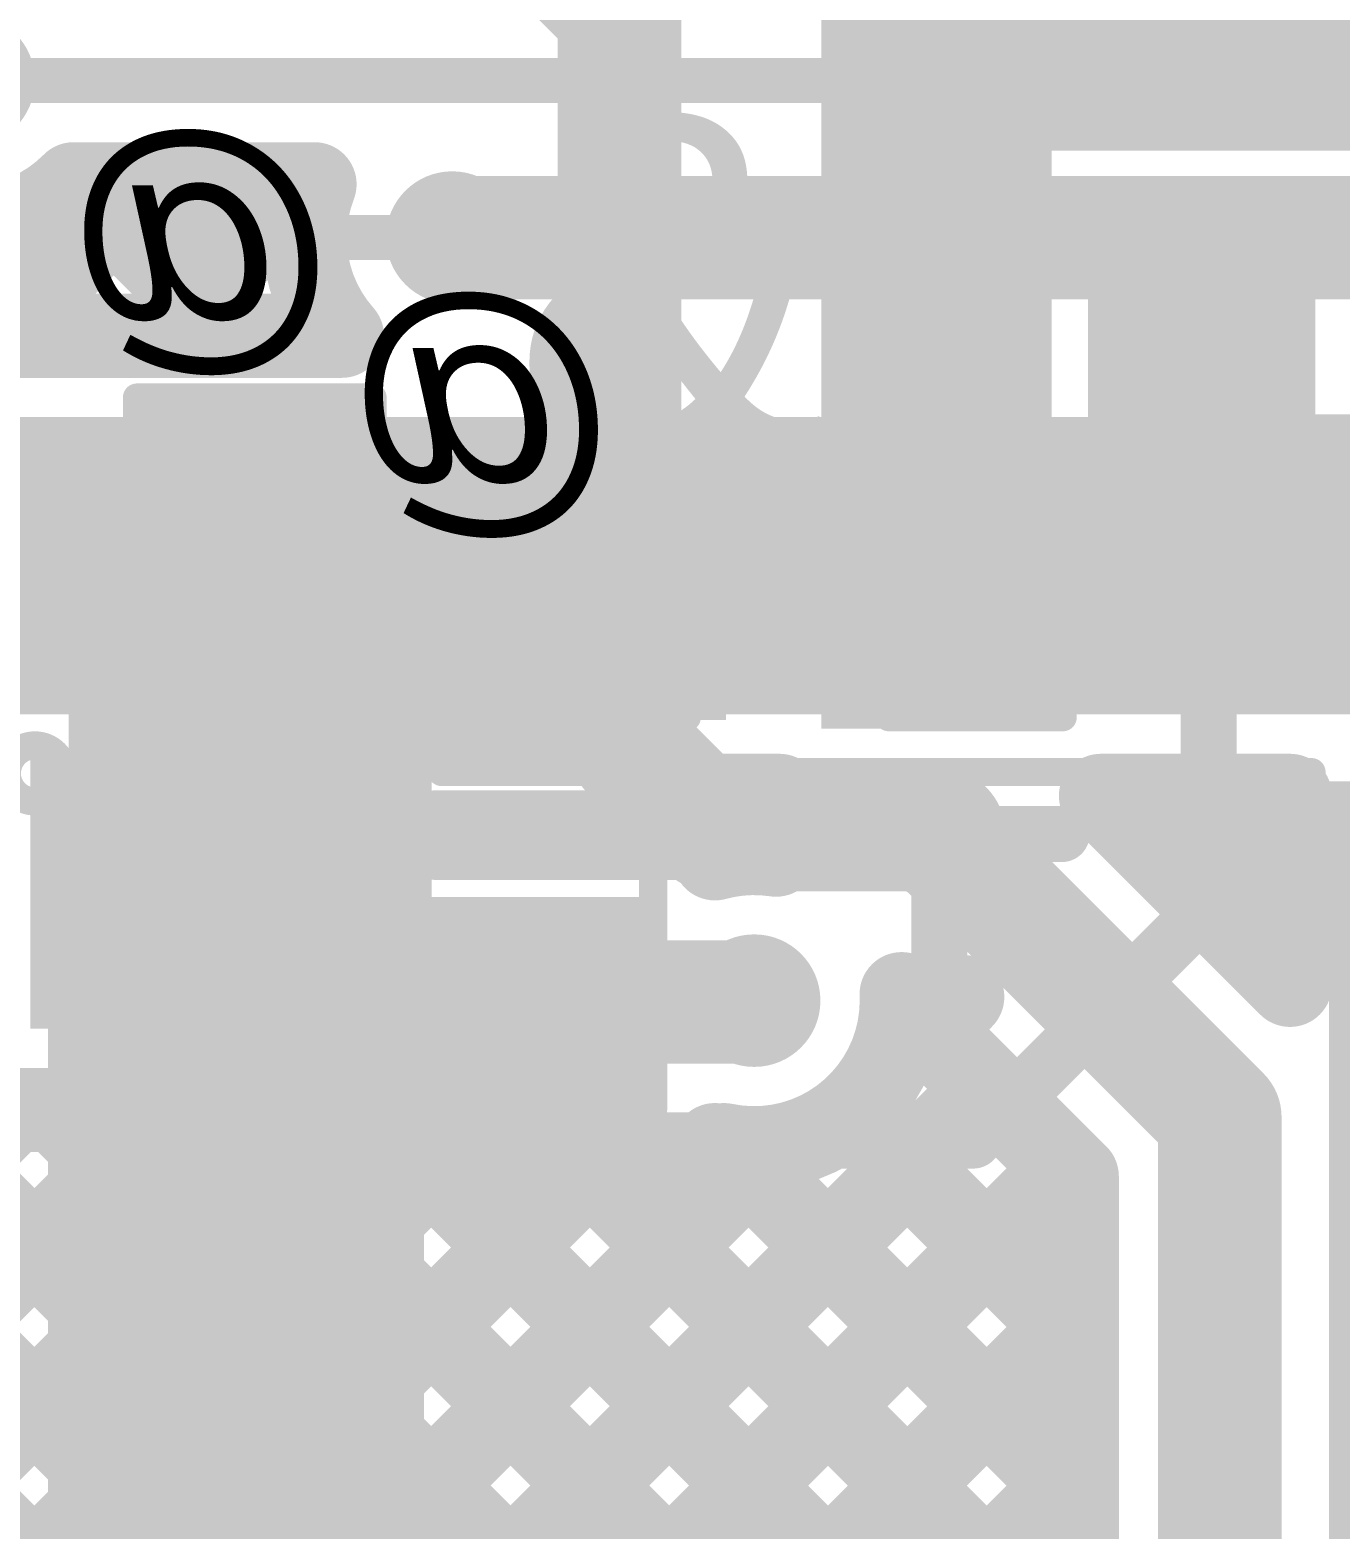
# Model space of a CAD drawing. Header units: millimetres. Extents: x -0.27 to 3.22, y -0.27 to 1.91.
# Drawn here: x 2.0209 to 2.2544, y 0.6128 to 0.88 of the extents above; entities that cross this region are included whole.
import ezdxf

# ---------------------------------------------------------------- set-up
doc = ezdxf.new("R2010")
doc.units = ezdxf.units.MM
doc.header["$MEASUREMENT"] = 0
for name, color, linetype in [('BottomLayer', 5, 'Continuous'), ('BottomOverlay', 54, 'Continuous'), ('BottomPaste', 16, 'Continuous'), ('BottomSolder', 6, 'Continuous'), ('TopLayer', 1, 'Continuous'), ('TopOverlay', 2, 'Continuous'), ('TopPaste', 8, 'Continuous'), ('TopSolder', 216, 'Continuous'), ('ViaHoleLayer', 16, 'Continuous')]:
    doc.layers.add(name, color=color, linetype=linetype)
doc.styles.add('Arial', font='', dxfattribs={"height": 0.2})
doc.styles.get('Arial').set_extended_font_data('Arial')

# ---------------------------------------------------------------- blocks, each defined once
blk = doc.blocks.new('24_TSSOP_14')
at = {"layer": 'TopLayer'}
for points in [[(-0.14370075, 0.14960635), (-0.08464565, 0.14960635), (-0.08464565, 0.13188985), (-0.14370075, 0.13188985)], [(-0.14370075, 0.12401575), (-0.08464565, 0.12401575), (-0.08464565, 0.10629925), (-0.14370075, 0.10629925)], [(-0.14370075, 0.09842525), (-0.08464565, 0.09842525), (-0.08464565, 0.08070875), (-0.14370075, 0.08070875)], [(-0.14370075, 0.07283465), (-0.08464565, 0.07283465), (-0.08464565, 0.05511815), (-0.14370075, 0.05511815)], [(-0.14370075, 0.04724415), (-0.08464565, 0.04724415), (-0.08464565, 0.02952765), (-0.14370075, 0.02952765)], [(-0.14370075, 0.02165355), (-0.08464565, 0.02165355), (-0.08464565, 0.00393705), (-0.14370075, 0.00393705)]]:
    blk.add_hatch(color=1, dxfattribs=at).paths.add_polyline_path(points)
at = {"layer": 'TopPaste'}
for points in [[(-0.14370075, 0.14960635), (-0.08464565, 0.14960635), (-0.08464565, 0.13188985), (-0.14370075, 0.13188985)], [(-0.14370075, 0.12401575), (-0.08464565, 0.12401575), (-0.08464565, 0.10629925), (-0.14370075, 0.10629925)], [(-0.14370075, 0.09842525), (-0.08464565, 0.09842525), (-0.08464565, 0.08070875), (-0.14370075, 0.08070875)], [(-0.14370075, 0.07283465), (-0.08464565, 0.07283465), (-0.08464565, 0.05511815), (-0.14370075, 0.05511815)], [(-0.14370075, 0.04724415), (-0.08464565, 0.04724415), (-0.08464565, 0.02952765), (-0.14370075, 0.02952765)], [(-0.14370075, 0.02165355), (-0.08464565, 0.02165355), (-0.08464565, 0.00393705), (-0.14370075, 0.00393705)]]:
    blk.add_hatch(color=8, dxfattribs=at).paths.add_polyline_path(points)
at = {"layer": 'TopSolder'}
for points in [[(-0.14770075, 0.15360635), (-0.08064565, 0.15360635), (-0.08064565, 0.12788985), (-0.14770075, 0.12788985)], [(0.08064565, 0.15360635), (0.14770075, 0.15360635), (0.14770075, 0.12788985), (0.08064565, 0.12788985)], [(-0.14770075, 0.12801575), (-0.08064565, 0.12801575), (-0.08064565, 0.10229925), (-0.14770075, 0.10229925)], [(0.08064565, 0.12801575), (0.14770075, 0.12801575), (0.14770075, 0.10229925), (0.08064565, 0.10229925)], [(-0.14770075, 0.10242525), (-0.08064565, 0.10242525), (-0.08064565, 0.07670875), (-0.14770075, 0.07670875)], [(0.08064565, 0.10242525), (0.14770075, 0.10242525), (0.14770075, 0.07670875), (0.08064565, 0.07670875)], [(-0.14770075, 0.07683465), (-0.08064565, 0.07683465), (-0.08064565, 0.05111815), (-0.14770075, 0.05111815)], [(0.08064565, 0.07683465), (0.14770075, 0.07683465), (0.14770075, 0.05111815), (0.08064565, 0.05111815)], [(-0.14770075, 0.05124415), (-0.08064565, 0.05124415), (-0.08064565, 0.02552765), (-0.14770075, 0.02552765)], [(0.08064565, 0.05124415), (0.14770075, 0.05124415), (0.14770075, 0.02552765), (0.08064565, 0.02552765)], [(-0.14770075, 0.02565355), (-0.08064565, 0.02565355), (-0.08064565, -6.295e-05), (-0.14770075, -6.295e-05)], [(0.08064565, 0.02565355), (0.14770075, 0.02565355), (0.14770075, -6.295e-05), (0.08064565, -6.295e-05)]]:
    blk.add_hatch(color=216, dxfattribs=at).paths.add_polyline_path(points)
at = {"layer": 'TopOverlay'}
for points, const_width in [([(-0.145, 0.155, 1), (-0.155, 0.155, 1)], 0.005), ([(-0.078738, 0.155232, 1), (-0.076238, 0.155232, 1)], 0.0025), ([(0.076262, 0.155232, 1), (0.078762, 0.155232, 1)], 0.0025), ([(-0.14625, 0.155, 1), (-0.14375, 0.155, 1)], 0.0025)]:
    blk.add_lwpolyline(points, format="xyb", close=True, dxfattribs=dict(at, const_width=const_width))
at = {"layer": 'TopOverlay', "const_width": 0.005}
blk.add_lwpolyline([(-0.077488, 0.155232), (0.077512, 0.155232)], dxfattribs=at)
blk = doc.blocks.new('R__0603_124')
at = {"layer": 'TopLayer'}
for points in [[(-0.015, 0.0175), (-0.015, -0.0175), (-0.045, -0.0175), (-0.045, 0.0175)], [(0.045, 0.0175), (0.045, -0.0175), (0.015, -0.0175), (0.015, 0.0175)]]:
    blk.add_hatch(color=1, dxfattribs=at).paths.add_polyline_path(points)
at = {"layer": 'TopPaste'}
for points in [[(-0.015, 0.0175), (-0.015, -0.0175), (-0.045, -0.0175), (-0.045, 0.0175)], [(0.045, 0.0175), (0.045, -0.0175), (0.015, -0.0175), (0.015, 0.0175)]]:
    blk.add_hatch(color=8, dxfattribs=at).paths.add_polyline_path(points)
at = {"layer": 'TopSolder'}
for points in [[(-0.011, 0.0215), (-0.011, -0.0215), (-0.049, -0.0215), (-0.049, 0.0215)], [(0.049, 0.0215), (0.049, -0.0215), (0.011, -0.0215), (0.011, 0.0215)]]:
    blk.add_hatch(color=216, dxfattribs=at).paths.add_polyline_path(points)
at = {"layer": 'TopOverlay', "const_width": 0.005}
for points in [[(-0.049, 0.021), (-0.049, -0.021)], [(0.049, 0.021), (-0.049, 0.021)], [(0.049, 0.021), (0.049, -0.021)], [(0.049, -0.021), (-0.049, -0.021)]]:
    blk.add_lwpolyline(points, dxfattribs=at)
at = {"layer": 'TopOverlay', "const_width": 0.0025}
for points in [[(-0.05025, 0.021, 1), (-0.04775, 0.021, 1)], [(-0.05025, 0.021, 1), (-0.04775, 0.021, 1)], [(0.04775, 0.021, 1), (0.05025, 0.021, 1)], [(0.04775, 0.021, 1), (0.05025, 0.021, 1)], [(-0.05025, -0.021, 1), (-0.04775, -0.021, 1)], [(-0.05025, -0.021, 1), (-0.04775, -0.021, 1)], [(0.04775, -0.021, 1), (0.05025, -0.021, 1)], [(0.04775, -0.021, 1), (0.05025, -0.021, 1)]]:
    blk.add_lwpolyline(points, format="xyb", close=True, dxfattribs=at)
blk = doc.blocks.new('R__0603_B_125')
at = {"layer": 'BottomLayer'}
for points in [[(-0.045, -0.0175), (-0.045, 0.0175), (-0.015, 0.0175), (-0.015, -0.0175)], [(0.015, -0.0175), (0.015, 0.0175), (0.045, 0.0175), (0.045, -0.0175)]]:
    blk.add_hatch(color=5, dxfattribs=at).paths.add_polyline_path(points)
at = {"layer": 'BottomPaste'}
for points in [[(-0.045, -0.0175), (-0.045, 0.0175), (-0.015, 0.0175), (-0.015, -0.0175)], [(0.015, -0.0175), (0.015, 0.0175), (0.045, 0.0175), (0.045, -0.0175)]]:
    blk.add_hatch(color=16, dxfattribs=at).paths.add_polyline_path(points)
at = {"layer": 'BottomSolder'}
for points in [[(-0.049, -0.0215), (-0.049, 0.0215), (-0.011, 0.0215), (-0.011, -0.0215)], [(0.011, -0.0215), (0.011, 0.0215), (0.049, 0.0215), (0.049, -0.0215)]]:
    blk.add_hatch(color=6, dxfattribs=at).paths.add_polyline_path(points)
at = {"layer": 'BottomOverlay', "const_width": 0.005}
for points in [[(-0.049, 0.021), (0.049, 0.021)], [(-0.049, 0.021), (-0.049, -0.021)], [(0.049, 0.021), (0.049, -0.021)], [(-0.049, -0.021), (0.049, -0.021)]]:
    blk.add_lwpolyline(points, dxfattribs=at)
at = {"layer": 'BottomOverlay', "const_width": 0.0025}
for points in [[(-0.05025, 0.021, 1), (-0.04775, 0.021, 1)], [(-0.05025, 0.021, 1), (-0.04775, 0.021, 1)], [(0.04775, 0.021, 1), (0.05025, 0.021, 1)], [(0.04775, 0.021, 1), (0.05025, 0.021, 1)], [(-0.05025, -0.021, 1), (-0.04775, -0.021, 1)], [(-0.05025, -0.021, 1), (-0.04775, -0.021, 1)], [(0.04775, -0.021, 1), (0.05025, -0.021, 1)], [(0.04775, -0.021, 1), (0.05025, -0.021, 1)]]:
    blk.add_lwpolyline(points, format="xyb", close=True, dxfattribs=at)
blk = doc.blocks.new('R__0603_B_127')
at = {"layer": 'BottomLayer'}
for points in [[(-0.045, -0.0175), (-0.045, 0.0175), (-0.015, 0.0175), (-0.015, -0.0175)], [(0.015, -0.0175), (0.015, 0.0175), (0.045, 0.0175), (0.045, -0.0175)]]:
    blk.add_hatch(color=5, dxfattribs=at).paths.add_polyline_path(points)
at = {"layer": 'BottomPaste'}
for points in [[(-0.045, -0.0175), (-0.045, 0.0175), (-0.015, 0.0175), (-0.015, -0.0175)], [(0.015, -0.0175), (0.015, 0.0175), (0.045, 0.0175), (0.045, -0.0175)]]:
    blk.add_hatch(color=16, dxfattribs=at).paths.add_polyline_path(points)
at = {"layer": 'BottomSolder'}
for points in [[(-0.049, -0.0215), (-0.049, 0.0215), (-0.011, 0.0215), (-0.011, -0.0215)], [(0.011, -0.0215), (0.011, 0.0215), (0.049, 0.0215), (0.049, -0.0215)]]:
    blk.add_hatch(color=6, dxfattribs=at).paths.add_polyline_path(points)
at = {"layer": 'BottomOverlay', "const_width": 0.005}
for points in [[(-0.049, 0.021), (0.049, 0.021)], [(-0.049, 0.021), (-0.049, -0.021)], [(0.049, 0.021), (0.049, -0.021)], [(-0.049, -0.021), (0.049, -0.021)]]:
    blk.add_lwpolyline(points, dxfattribs=at)
at = {"layer": 'BottomOverlay', "const_width": 0.0025}
for points in [[(-0.05025, 0.021, 1), (-0.04775, 0.021, 1)], [(-0.05025, 0.021, 1), (-0.04775, 0.021, 1)], [(0.04775, 0.021, 1), (0.05025, 0.021, 1)], [(0.04775, 0.021, 1), (0.05025, 0.021, 1)], [(-0.05025, -0.021, 1), (-0.04775, -0.021, 1)], [(-0.05025, -0.021, 1), (-0.04775, -0.021, 1)], [(0.04775, -0.021, 1), (0.05025, -0.021, 1)], [(0.04775, -0.021, 1), (0.05025, -0.021, 1)]]:
    blk.add_lwpolyline(points, format="xyb", close=True, dxfattribs=at)
blk = doc.blocks.new('C__0603_169')
at = {"layer": 'TopLayer'}
for points in [[(-0.015, 0.0175), (-0.015, -0.0175), (-0.045, -0.0175), (-0.045, 0.0175)], [(0.045, 0.0175), (0.045, -0.0175), (0.015, -0.0175), (0.015, 0.0175)]]:
    blk.add_hatch(color=1, dxfattribs=at).paths.add_polyline_path(points)
at = {"layer": 'TopPaste'}
for points in [[(-0.015, 0.0175), (-0.015, -0.0175), (-0.045, -0.0175), (-0.045, 0.0175)], [(0.045, 0.0175), (0.045, -0.0175), (0.015, -0.0175), (0.015, 0.0175)]]:
    blk.add_hatch(color=8, dxfattribs=at).paths.add_polyline_path(points)
at = {"layer": 'TopSolder'}
for points in [[(-0.011, 0.0215), (-0.011, -0.0215), (-0.049, -0.0215), (-0.049, 0.0215)], [(0.049, 0.0215), (0.049, -0.0215), (0.011, -0.0215), (0.011, 0.0215)]]:
    blk.add_hatch(color=216, dxfattribs=at).paths.add_polyline_path(points)
at = {"layer": 'TopOverlay', "const_width": 0.005}
for points in [[(-0.018, 0.021), (-0.049, 0.021)], [(-0.049, 0.021), (-0.049, -0.021)], [(0.049, 0.021), (0.018, 0.021)], [(0.049, 0.021), (0.049, -0.021)], [(-0.018, -0.021), (-0.049, -0.021)], [(0.049, -0.021), (0.018, -0.021)]]:
    blk.add_lwpolyline(points, dxfattribs=at)
at = {"layer": 'TopOverlay', "const_width": 0.0025}
for points in [[(-0.05025, 0.021, 1), (-0.04775, 0.021, 1)], [(-0.05025, 0.021, 1), (-0.04775, 0.021, 1)], [(-0.01925, 0.021, 1), (-0.01675, 0.021, 1)], [(0.01675, 0.021, 1), (0.01925, 0.021, 1)], [(0.04775, 0.021, 1), (0.05025, 0.021, 1)], [(0.04775, 0.021, 1), (0.05025, 0.021, 1)], [(-0.05025, -0.021, 1), (-0.04775, -0.021, 1)], [(-0.05025, -0.021, 1), (-0.04775, -0.021, 1)], [(-0.01925, -0.021, 1), (-0.01675, -0.021, 1)], [(0.01675, -0.021, 1), (0.01925, -0.021, 1)], [(0.04775, -0.021, 1), (0.05025, -0.021, 1)], [(0.04775, -0.021, 1), (0.05025, -0.021, 1)]]:
    blk.add_lwpolyline(points, format="xyb", close=True, dxfattribs=at)

msp = doc.modelspace()

# ---------------------------------------------------------------- hatches: boundary and pattern name
at = {"layer": 'BottomLayer'}
h = msp.add_hatch(color=5, dxfattribs=at)
edge = h.paths.add_edge_path()
edge.add_arc((2.01, 0.871), 0.011811, 0, 360)
h = msp.add_hatch(color=5, dxfattribs=at)
edge = h.paths.add_edge_path()
edge.add_arc((2.096189, 0.843), 0.011811, 0, 360)
for points in [[(1.818, 0.758), (2.31, 0.758), (2.31, 0.811), (1.818, 0.811)], [(2.021, 0.702), (2.079, 0.702), (2.079, 0.751), (2.021, 0.751)]]:
    msp.add_hatch(color=5, dxfattribs=at).paths.add_polyline_path(points)
h = msp.add_hatch(color=5, dxfattribs=at)
edge = h.paths.add_edge_path()
edge.add_arc((2.0437519, 0.7373268), 0.011811, 0, 360)
h = msp.add_hatch(color=5, dxfattribs=at)
edge = h.paths.add_edge_path()
edge.add_arc((2.183, 0.736689), 0.011811, 0, 360)
h = msp.add_hatch(color=5, dxfattribs=at)
edge = h.paths.add_edge_path()
edge.add_arc((2.15, 0.707), 0.011811, 0, 360)
at = {"layer": 'TopLayer'}
for points in [[(2.162, 0.7555), (2.203, 0.7555), (2.203, 0.8985), (2.162, 0.8985)], [(2.168, 0.8585), (3.082, 0.8585), (3.082, 0.8985), (2.168, 0.8985)], [(2.0278268, 0.724), (2.0878268, 0.724), (2.0878268, 0.796), (2.0278268, 0.796)]]:
    msp.add_hatch(color=1, dxfattribs=at).paths.add_polyline_path(points)
h = msp.add_hatch(color=1, dxfattribs=at)
edge = h.paths.add_edge_path()
edge.add_arc((2.01, 0.871), 0.011811, 0, 360)
h = msp.add_hatch(color=1, dxfattribs=at)
edge = h.paths.add_edge_path()
edge.add_arc((2.096189, 0.843), 0.011811, 0, 360)
h = msp.add_hatch(color=1, dxfattribs=at)
edge = h.paths.add_edge_path()
edge.add_arc((2.0437519, 0.7373268), 0.011811, 0, 360)
h = msp.add_hatch(color=1, dxfattribs=at)
edge = h.paths.add_edge_path()
edge.add_arc((2.183, 0.736689), 0.011811, 0, 360)
h = msp.add_hatch(color=1, dxfattribs=at)
edge = h.paths.add_edge_path()
edge.add_arc((2.15, 0.707), 0.011811, 0, 360)
at = {"layer": 'ViaHoleLayer'}
h = msp.add_hatch(color=16, dxfattribs=at)
edge = h.paths.add_edge_path()
edge.add_arc((2.096189, 0.843), 0.0059055, 0, 360)
h = msp.add_hatch(color=16, dxfattribs=at)
edge = h.paths.add_edge_path()
edge.add_arc((2.0437519, 0.7373268), 0.0059055, 0, 360)
h = msp.add_hatch(color=16, dxfattribs=at)
edge = h.paths.add_edge_path()
edge.add_arc((2.183, 0.736689), 0.0059055, 0, 360)
h = msp.add_hatch(color=16, dxfattribs=at)
edge = h.paths.add_edge_path()
edge.add_arc((2.15, 0.707), 0.0059055, 0, 360)

# ---------------------------------------------------------------- linework, layer by layer
at = {"layer": 'BottomLayer', "const_width": 0.015}
for points in [[(2.0287088, 0.8525, -1.221454809065239), (1.9999101, 0.8952995)], [(2.0765416, 0.8255, -0.2813569846803908), (2.0716529, 0.8525)], [(2.1539199, 0.7330174, -0.0902711071370219), (2.1544913, 0.7435)], [(2.143, 0.7323627, -0.1050919208800988), (2.1539199, 0.7330174)], [(2.1763107, 0.706877, -0.4747548957038134), (2.1445957, 0.68125)]]:
    msp.add_lwpolyline(points, format="xyb", dxfattribs=at)
at = {"layer": 'BottomLayer'}
for points, const_width in [([(2.01, 0.871), (2.361689, 0.871)], 0.008), ([(2.0145272, 0.8255), (2.0415272, 0.8525)], 0.015), ([(2.0287088, 0.8525), (2.0716529, 0.8525)], 0.015), ([(2.0302056, 0.8525), (2.0572056, 0.8255)], 0.015), ([(2.0428115, 0.8255), (2.0698115, 0.8525)], 0.015), ([(2.0584899, 0.8525), (2.0699512, 0.8410387)], 0.015), ([(2.096189, 0.843), (2.318, 0.843)], 0.022), ([(2.0097309, 0.8446904), (2.0289213, 0.8255)], 0.015), ([(2.0710958, 0.8255), (2.0741792, 0.8285834)], 0.015), ([(1.9635, 0.8255), (2.0765416, 0.8255)], 0.015), ([(2.143, 0.7435), (2.1544913, 0.7435)], 0.015), ([(2.143, 0.737), (2.143, 0.7435)], 0.015), ([(2.2118125, 0.7435), (2.2455, 0.7435)], 0.015), ([(2.2118125, 0.7435), (2.2455, 0.7098125)], 0.015), ([(2.2240585, 0.7435), (2.2455, 0.7220585)], 0.015), ([(2.2277335, 0.727579), (2.2436545, 0.7435)], 0.015), ([(2.2455, 0.7098125), (2.2455, 0.7435)], 0.015), ([(2.143, 0.7397056), (2.1494014, 0.7333042)], 0.015), ([(2.1485739, 0.7332723), (2.1537413, 0.7384397)], 0.015), ([(2.183, 0.7362501), (2.183, 0.736689)], 0.022), ([(2.183, 0.7362501), (2.233, 0.6862501)], 0.022), ([(2.0935, 0.737), (2.143, 0.737)], 0.015), ([(2.0935, 0.736), (2.143, 0.736)], 0.015), ([(2.143, 0.7323627), (2.143, 0.736)], 0.015), ([(2.161189, 0.736689), (2.183, 0.736689)], 0.01), ([(2.183, 0.736689), (2.204811, 0.736689)], 0.01), ([(2.183, 0.714878), (2.183, 0.736689)], 0.01), ([(2.2418756, 0.7134368), (2.2455, 0.7170612)], 0.015), ([(2.111, 0.7065), (2.11125, 0.70675)], 0.022), ([(2.11125, 0.70675), (2.14975, 0.70675)], 0.022), ([(2.14975, 0.70675), (2.15, 0.707)], 0.022), ([(2.1763042, 0.7064014), (2.2075, 0.6752056)], 0.015), ([(2.1763107, 0.706877), (2.2075, 0.6756877)], 0.015), ([(1.9908195, 0.693896), (2.2075, 0.4772155)], 0.015), ([(2.0551587, 0.5550042), (2.1916711, 0.6915166)], 0.015), ([(1.9835, 0.6530513), (2.0179487, 0.6875)], 0.015), ([(1.9835, 0.624767), (2.046233, 0.6875)], 0.015), ([(2.0012574, 0.6142401), (2.0745173, 0.6875)], 0.015), ([(2.0065, 0.6875), (2.079, 0.6875)], 0.015), ([(2.0254998, 0.6875), (2.2075, 0.5054998)], 0.015), ([(2.0537841, 0.6875), (2.2075, 0.5337841)], 0.015), ([(2.079, 0.677), (2.079, 0.6875)], 0.015), ([(2.1672706, 0.6871507), (2.2075, 0.6469213)], 0.015), ([(2.233, 0.4423379), (2.233, 0.6862501)], 0.022), ([(2.0410166, 0.5691464), (2.1526979, 0.6808277)], 0.015), ([(2.143, 0.677), (2.143, 0.68125)], 0.015), ([(2.144961, 0.681176), (2.2075, 0.618637)], 0.015), ([(2.0127323, 0.5974307), (2.0923016, 0.677)], 0.015), ([(2.0268744, 0.5832885), (2.1205859, 0.677)], 0.015), ([(2.0693009, 0.5408621), (2.2058132, 0.6773744)], 0.015), ([(2.079, 0.677), (2.143, 0.677)], 0.015), ([(2.0925684, 0.677), (2.2075, 0.5620684)], 0.015), ([(2.1208527, 0.677), (2.2075, 0.5903527)], 0.015), ([(2.2075, 0.4529003), (2.2075, 0.6756877)], 0.015), ([(1.9835, 0.6729312), (2.2055155, 0.4509158)], 0.015), ([(2.083443, 0.5267199), (2.2075, 0.6507769)], 0.015), ([(1.9835, 0.6446469), (2.1913733, 0.4367736)], 0.015), ([(2.0975852, 0.5125778), (2.2075, 0.6224926)], 0.015)]:
    msp.add_lwpolyline(points, dxfattribs=dict(at, const_width=const_width))
for points, const_width in [([(2.0249588, 0.8525, 1), (2.0324588, 0.8525, 1)], 0.0075), ([(2.0249588, 0.8525, 1), (2.0324588, 0.8525, 1)], 0.0075), ([(2.0264556, 0.8525, 1), (2.0339556, 0.8525, 1)], 0.0075), ([(2.0377772, 0.8525, 1), (2.0452772, 0.8525, 1)], 0.0075), ([(2.0547399, 0.8525, 1), (2.0622399, 0.8525, 1)], 0.0075), ([(2.0660615, 0.8525, 1), (2.0735615, 0.8525, 1)], 0.0075), ([(2.0679029, 0.8525, 1), (2.0754029, 0.8525, 1)], 0.0075), ([(2.0679029, 0.8525, 1), (2.0754029, 0.8525, 1)], 0.0075), ([(2.090689, 0.843, 1), (2.101689, 0.843, 1)], 0.011), ([(2.0662012, 0.8410387, 1), (2.0737012, 0.8410387, 1)], 0.0075), ([(2.0704292, 0.8285834, 1), (2.0779292, 0.8285834, 1)], 0.0075), ([(2.0107772, 0.8255, 1), (2.0182772, 0.8255, 1)], 0.0075), ([(2.0251713, 0.8255, 1), (2.0326713, 0.8255, 1)], 0.0075), ([(2.0390615, 0.8255, 1), (2.0465615, 0.8255, 1)], 0.0075), ([(2.0534556, 0.8255, 1), (2.0609556, 0.8255, 1)], 0.0075), ([(2.0673458, 0.8255, 1), (2.0748458, 0.8255, 1)], 0.0075), ([(2.0727916, 0.8255, 1), (2.0802916, 0.8255, 1)], 0.0075), ([(2.0727916, 0.8255, 1), (2.0802916, 0.8255, 1)], 0.0075), ([(2.13925, 0.7435, 1), (2.14675, 0.7435, 1)], 0.0075), ([(2.13925, 0.7435, 1), (2.14675, 0.7435, 1)], 0.0075), ([(2.1507413, 0.7435, 1), (2.1582413, 0.7435, 1)], 0.0075), ([(2.1507413, 0.7435, 1), (2.1582413, 0.7435, 1)], 0.0075), ([(2.2080625, 0.7435, 1), (2.2155625, 0.7435, 1)], 0.0075), ([(2.2080625, 0.7435, 1), (2.2155625, 0.7435, 1)], 0.0075), ([(2.2203085, 0.7435, 1), (2.2278085, 0.7435, 1)], 0.0075), ([(2.2399045, 0.7435, 1), (2.2474045, 0.7435, 1)], 0.0075), ([(2.24175, 0.7435, 1), (2.24925, 0.7435, 1)], 0.0075), ([(2.24175, 0.7435, 1), (2.24925, 0.7435, 1)], 0.0075), ([(2.13925, 0.7397056, 1), (2.14675, 0.7397056, 1)], 0.0075), ([(2.1499913, 0.7384397, 1), (2.1574913, 0.7384397, 1)], 0.0075), ([(2.1775, 0.736689, 1), (2.1885, 0.736689, 1)], 0.011), ([(2.1775, 0.7362501, 1), (2.1885, 0.7362501, 1)], 0.011), ([(2.1775, 0.7362501, 1), (2.1885, 0.7362501, 1)], 0.011), ([(2.08975, 0.737, 1), (2.09725, 0.737, 1)], 0.0075), ([(2.08975, 0.736, 1), (2.09725, 0.736, 1)], 0.0075), ([(2.13925, 0.737, 1), (2.14675, 0.737, 1)], 0.0075), ([(2.13925, 0.737, 1), (2.14675, 0.737, 1)], 0.0075), ([(2.13925, 0.736, 1), (2.14675, 0.736, 1)], 0.0075), ([(2.13925, 0.736, 1), (2.14675, 0.736, 1)], 0.0075), ([(2.1448239, 0.7332723, 1), (2.1523239, 0.7332723, 1)], 0.0075), ([(2.1456514, 0.7333042, 1), (2.1531514, 0.7333042, 1)], 0.0075), ([(2.1501699, 0.7330174, 1), (2.1576699, 0.7330174, 1)], 0.0075), ([(2.1501699, 0.7330174, 1), (2.1576699, 0.7330174, 1)], 0.0075), ([(2.158689, 0.736689, 1), (2.163689, 0.736689, 1)], 0.005), ([(2.1805, 0.736689, 1), (2.1855, 0.736689, 1)], 0.005), ([(2.1805, 0.736689, 1), (2.1855, 0.736689, 1)], 0.005), ([(2.1805, 0.736689, 1), (2.1855, 0.736689, 1)], 0.005), ([(2.202311, 0.736689, 1), (2.207311, 0.736689, 1)], 0.005), ([(2.13925, 0.7323627, 1), (2.14675, 0.7323627, 1)], 0.0075), ([(2.13925, 0.7323627, 1), (2.14675, 0.7323627, 1)], 0.0075), ([(2.2239835, 0.727579, 1), (2.2314835, 0.727579, 1)], 0.0075), ([(2.24175, 0.7220585, 1), (2.24925, 0.7220585, 1)], 0.0075), ([(2.24175, 0.7170612, 1), (2.24925, 0.7170612, 1)], 0.0075), ([(2.1805, 0.714878, 1), (2.1855, 0.714878, 1)], 0.005), ([(2.2381256, 0.7134368, 1), (2.2456256, 0.7134368, 1)], 0.0075), ([(2.1055, 0.7065, 1), (2.1165, 0.7065, 1)], 0.011), ([(2.10575, 0.70675, 1), (2.11675, 0.70675, 1)], 0.011), ([(2.10575, 0.70675, 1), (2.11675, 0.70675, 1)], 0.011), ([(2.14425, 0.70675, 1), (2.15525, 0.70675, 1)], 0.011), ([(2.14425, 0.70675, 1), (2.15525, 0.70675, 1)], 0.011), ([(2.1445, 0.707, 1), (2.1555, 0.707, 1)], 0.011), ([(2.24175, 0.7098125, 1), (2.24925, 0.7098125, 1)], 0.0075), ([(2.24175, 0.7098125, 1), (2.24925, 0.7098125, 1)], 0.0075), ([(2.1725542, 0.7064014, 1), (2.1800542, 0.7064014, 1)], 0.0075), ([(2.1725607, 0.706877, 1), (2.1800607, 0.706877, 1)], 0.0075), ([(2.1725607, 0.706877, 1), (2.1800607, 0.706877, 1)], 0.0075), ([(2.1879211, 0.6915166, 1), (2.1954211, 0.6915166, 1)], 0.0075), ([(2.0141987, 0.6875, 1), (2.0216987, 0.6875, 1)], 0.0075), ([(2.0217498, 0.6875, 1), (2.0292498, 0.6875, 1)], 0.0075), ([(2.042483, 0.6875, 1), (2.049983, 0.6875, 1)], 0.0075), ([(2.0500341, 0.6875, 1), (2.0575341, 0.6875, 1)], 0.0075), ([(2.0707673, 0.6875, 1), (2.0782673, 0.6875, 1)], 0.0075), ([(2.07525, 0.6875, 1), (2.08275, 0.6875, 1)], 0.0075), ([(2.07525, 0.6875, 1), (2.08275, 0.6875, 1)], 0.0075), ([(2.1635206, 0.6871507, 1), (2.1710206, 0.6871507, 1)], 0.0075), ([(2.2275, 0.6862501, 1), (2.2385, 0.6862501, 1)], 0.011), ([(2.2275, 0.6862501, 1), (2.2385, 0.6862501, 1)], 0.011), ([(2.13925, 0.68125, 1), (2.14675, 0.68125, 1)], 0.0075), ([(2.1408457, 0.68125, 1), (2.1483457, 0.68125, 1)], 0.0075), ([(2.141211, 0.681176, 1), (2.148711, 0.681176, 1)], 0.0075), ([(2.1489479, 0.6808277, 1), (2.1564479, 0.6808277, 1)], 0.0075), ([(2.07525, 0.677, 1), (2.08275, 0.677, 1)], 0.0075), ([(2.07525, 0.677, 1), (2.08275, 0.677, 1)], 0.0075), ([(2.0885516, 0.677, 1), (2.0960516, 0.677, 1)], 0.0075), ([(2.0888184, 0.677, 1), (2.0963184, 0.677, 1)], 0.0075), ([(2.1168359, 0.677, 1), (2.1243359, 0.677, 1)], 0.0075), ([(2.1171027, 0.677, 1), (2.1246027, 0.677, 1)], 0.0075), ([(2.13925, 0.677, 1), (2.14675, 0.677, 1)], 0.0075), ([(2.13925, 0.677, 1), (2.14675, 0.677, 1)], 0.0075), ([(2.2020632, 0.6773744, 1), (2.2095632, 0.6773744, 1)], 0.0075), ([(2.20375, 0.6756877, 1), (2.21125, 0.6756877, 1)], 0.0075), ([(2.20375, 0.6756877, 1), (2.21125, 0.6756877, 1)], 0.0075), ([(2.20375, 0.6752056, 1), (2.21125, 0.6752056, 1)], 0.0075), ([(2.20375, 0.6507769, 1), (2.21125, 0.6507769, 1)], 0.0075), ([(2.20375, 0.6469213, 1), (2.21125, 0.6469213, 1)], 0.0075), ([(2.20375, 0.6224926, 1), (2.21125, 0.6224926, 1)], 0.0075), ([(2.20375, 0.618637, 1), (2.21125, 0.618637, 1)], 0.0075)]:
    msp.add_lwpolyline(points, format="xyb", close=True, dxfattribs=dict(at, const_width=const_width))
at = {"layer": 'TopLayer'}
for points, const_width in [([(2.108, 0.901), (2.126, 0.883)], 0.022), ([(2.126, 0.777), (2.126, 0.883)], 0.022), ([(1.8140001, 0.8429999), (2.0961889, 0.8429999)], 0.008), ([(2.0961889, 0.8429999), (2.096189, 0.843)], 0.008), ([(2.231, 0.724), (2.231, 0.83)], 0.01), ([(2.126, 0.777), (2.128, 0.775)], 0.022), ([(2.128, 0.7518874), (2.128, 0.775)], 0.022), ([(2.128, 0.7518874), (2.1423874, 0.7375)], 0.022), ([(2.1423874, 0.7375), (2.182189, 0.7375)], 0.022), ([(2.182189, 0.7375), (2.183, 0.736689)], 0.022), ([(2.183, 0.714878), (2.183, 0.736689)], 0.01), ([(2.189067, 0.682067), (2.231, 0.724)], 0.01), ([(2.1761723, 0.7043021), (2.1794625, 0.7075923)], 0.015), ([(2.1763042, 0.7064014), (2.1810642, 0.7016414)], 0.015), ([(2.1809898, 0.701567), (2.1870872, 0.7076644)], 0.015), ([(2.0576536, 0.7076575), (2.0579823, 0.7073288)], 0.008), ([(2.0579823, 0.7073288), (2.1496712, 0.7073288)], 0.008), ([(2.1496712, 0.7073288), (2.15, 0.707)], 0.008), ([(2.175744, 0.701567), (2.1809898, 0.701567)], 0.015), ([(2.0576536, 0.682067), (2.189067, 0.682067)], 0.01), ([(2.0148268, 0.6649644), (2.0206847, 0.6591065)], 0.01), ([(2.0206847, 0.6591065), (2.0550235, 0.6591065)], 0.01), ([(2.0550235, 0.6591065), (2.0576536, 0.6564764)], 0.01), ([(2.0158757, 0.6308859), (2.0576536, 0.6308859)], 0.01)]:
    msp.add_lwpolyline(points, dxfattribs=dict(at, const_width=const_width))
for points, const_width in [([(2.1205, 0.883, 1), (2.1315, 0.883, 1)], 0.011), ([(2.1205, 0.883, 1), (2.1315, 0.883, 1)], 0.011), ([(2.0941889, 0.8429999, 1), (2.0981889, 0.8429999, 1)], 0.004), ([(2.0941889, 0.8429999, 1), (2.0981889, 0.8429999, 1)], 0.004), ([(2.094189, 0.843, 1), (2.098189, 0.843, 1)], 0.004), ([(2.2285, 0.83, 1), (2.2335, 0.83, 1)], 0.005), ([(2.1205, 0.777, 1), (2.1315, 0.777, 1)], 0.011), ([(2.1205, 0.777, 1), (2.1315, 0.777, 1)], 0.011), ([(2.1225, 0.775, 1), (2.1335, 0.775, 1)], 0.011), ([(2.1225, 0.775, 1), (2.1335, 0.775, 1)], 0.011), ([(2.1225, 0.7518874, 1), (2.1335, 0.7518874, 1)], 0.011), ([(2.1225, 0.7518874, 1), (2.1335, 0.7518874, 1)], 0.011), ([(2.1368874, 0.7375, 1), (2.1478874, 0.7375, 1)], 0.011), ([(2.1368874, 0.7375, 1), (2.1478874, 0.7375, 1)], 0.011), ([(2.176689, 0.7375, 1), (2.187689, 0.7375, 1)], 0.011), ([(2.176689, 0.7375, 1), (2.187689, 0.7375, 1)], 0.011), ([(2.1775, 0.736689, 1), (2.1885, 0.736689, 1)], 0.011), ([(2.1805, 0.736689, 1), (2.1855, 0.736689, 1)], 0.005), ([(2.2285, 0.724, 1), (2.2335, 0.724, 1)], 0.005), ([(2.2285, 0.724, 1), (2.2335, 0.724, 1)], 0.005), ([(2.1805, 0.714878, 1), (2.1855, 0.714878, 1)], 0.005), ([(2.1725355, 0.7081574, 1), (2.1800355, 0.7081574, 1)], 0.0075), ([(2.1725542, 0.7064014, 1), (2.1800542, 0.7064014, 1)], 0.0075), ([(2.172561, 0.707, 1), (2.180061, 0.707, 1)], 0.0075), ([(2.1757125, 0.7075923, 1), (2.1832125, 0.7075923, 1)], 0.0075), ([(2.1833372, 0.7076644, 1), (2.1908372, 0.7076644, 1)], 0.0075), ([(2.1833372, 0.7076644, 1), (2.1908372, 0.7076644, 1)], 0.0075), ([(2.0556536, 0.7076575, 1), (2.0596536, 0.7076575, 1)], 0.004), ([(2.0559823, 0.7073288, 1), (2.0599823, 0.7073288, 1)], 0.004), ([(2.0559823, 0.7073288, 1), (2.0599823, 0.7073288, 1)], 0.004), ([(2.1476712, 0.7073288, 1), (2.1516712, 0.7073288, 1)], 0.004), ([(2.1476712, 0.7073288, 1), (2.1516712, 0.7073288, 1)], 0.004), ([(2.148, 0.707, 1), (2.152, 0.707, 1)], 0.004), ([(2.1724223, 0.7043021, 1), (2.1799223, 0.7043021, 1)], 0.0075), ([(2.171994, 0.701567, 1), (2.179494, 0.701567, 1)], 0.0075), ([(2.171994, 0.701567, 1), (2.179494, 0.701567, 1)], 0.0075), ([(2.1772398, 0.701567, 1), (2.1847398, 0.701567, 1)], 0.0075), ([(2.1772398, 0.701567, 1), (2.1847398, 0.701567, 1)], 0.0075), ([(2.1773142, 0.7016414, 1), (2.1848142, 0.7016414, 1)], 0.0075), ([(2.0551536, 0.682067, 1), (2.0601536, 0.682067, 1)], 0.005), ([(2.186567, 0.682067, 1), (2.191567, 0.682067, 1)], 0.005), ([(2.186567, 0.682067, 1), (2.191567, 0.682067, 1)], 0.005), ([(2.0181847, 0.6591065, 1), (2.0231847, 0.6591065, 1)], 0.005), ([(2.0181847, 0.6591065, 1), (2.0231847, 0.6591065, 1)], 0.005), ([(2.0525235, 0.6591065, 1), (2.0575235, 0.6591065, 1)], 0.005), ([(2.0525235, 0.6591065, 1), (2.0575235, 0.6591065, 1)], 0.005), ([(2.0551536, 0.6564764, 1), (2.0601536, 0.6564764, 1)], 0.005), ([(2.0551536, 0.6308859, 1), (2.0601536, 0.6308859, 1)], 0.005)]:
    msp.add_lwpolyline(points, format="xyb", close=True, dxfattribs=dict(at, const_width=const_width))
at = {"layer": 'TopLayer', "const_width": 0.015}
for points in [[(2.176311, 0.707, -0.0520438864474386), (2.175744, 0.701567)], [(2.1870872, 0.7076644, -0.0930234573340899), (2.1762855, 0.7081574)]]:
    msp.add_lwpolyline(points, format="xyb", dxfattribs=at)

# ---------------------------------------------------------------- block references
for name, p, rotation in [('R__0603_124', (2.261, 0.83), 180), ('R__0603_B_127', (2.061, 0.7655), 90), ('C__0603_169', (2.156, 0.7785), 180), ('R__0603_B_125', (2.111, 0.7365), 90)]:
    msp.add_blockref(name, p, dxfattribs=dict(rotation=rotation))
msp.add_blockref('24_TSSOP_14', (2.1718268, 0.5925))

# ---------------------------------------------------------------- texts
at = {"layer": 'BottomOverlay', "style": 'Arial', "text_generation_flag": 2}
for p in [(2.076, 0.8255), (2.126, 0.7965)]:
    msp.add_text('@', height=0.035, rotation=360, dxfattribs=at).set_placement(p)
at = {"layer": 'TopOverlay', "style": 'Arial'}
msp.add_text('&', height=0.06, rotation=360, dxfattribs=at).set_placement((2.107, 0.805))
msp.add_text('U6', height=0.045, dxfattribs=at).set_placement((2.0205121, 0.7615073))

doc.saveas('drawing.dxf')
